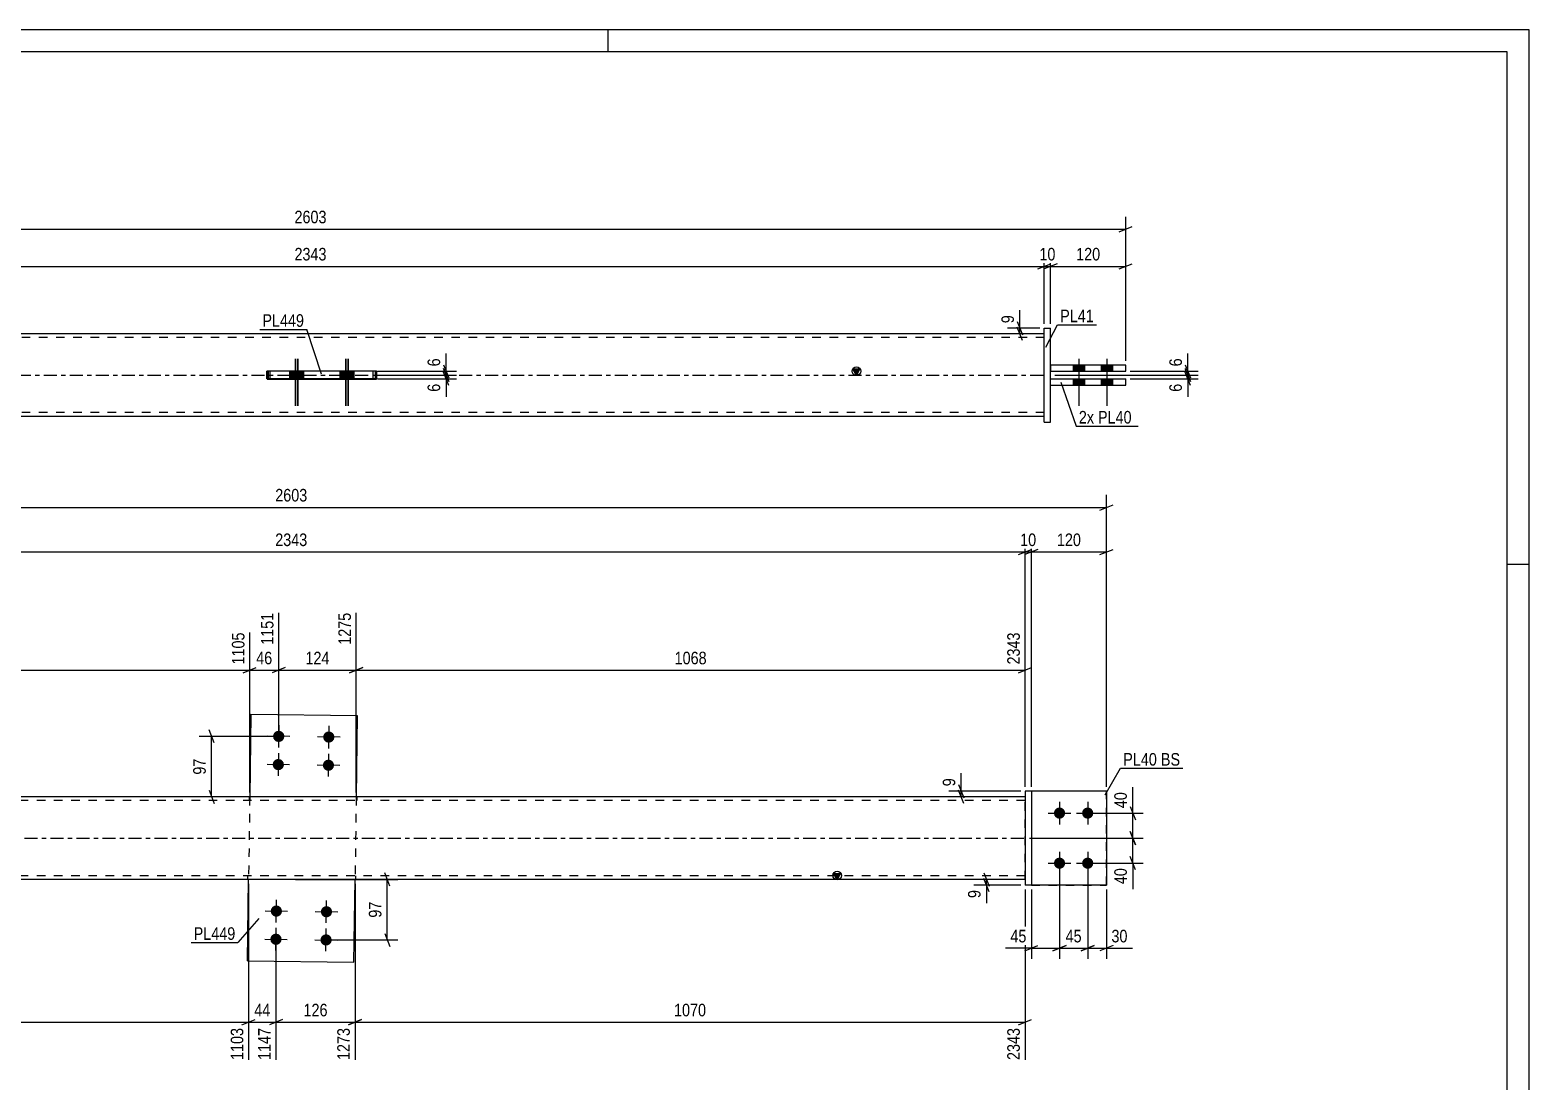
# Model space of a CAD drawing. Header units: millimetres. Extents: x 0 to 594, y 0 to 420.
# Drawn here: x 252.1 to 594, y 180.2 to 420 of the extents above; entities that cross this region are included whole.
import ezdxf

# ---------------------------------------------------------------- set-up
doc = ezdxf.new("R2010")
doc.units = ezdxf.units.MM
doc.linetypes.add('DXK_LINE_DOT2', pattern=[3.9198, 1.9599, -1.9599])
doc.linetypes.add('DXK_LINE_DOT3', pattern=[5.9187, 2.979, -0.9799, 0.9799, -0.9799])
doc.styles.add('Arial Narrow', font='ARIALN.TTF', dxfattribs={"height": 0.2})

# ---------------------------------------------------------------- blocks, each defined once
blk = doc.blocks.new('Unknown-581589785-1129')
at = {"color": 5, "linetype": 'Continuous'}
for p, q in [((594, 420), (0, 420)), ((384, 415), (384, 420)), ((594, 0), (594, 420)), ((589, 415), (5, 415)), ((589, 5), (589, 415)), ((594, 298), (589, 298))]:
    blk.add_line(p, q, dxfattribs=at)
blk = doc.blocks.new('Bolt-581589785-1689 - 1671')
at = {"linetype": 'Continuous'}
for points in [[(307.03, 218.97, -1), (309.6, 218.93, -1)], [(318.46, 218.81, -1), (321.03, 218.78, -1)], [(306.94, 212.54, -1), (309.52, 212.5, -1)], [(318.37, 212.39, -1), (320.94, 212.35, -1)]]:
    blk.add_hatch(color=1, dxfattribs=at).paths.add_polyline_path(points)
at = {"color": 1, "linetype": 'Continuous'}
for p, q in [((305.75, 218.98), (310.89, 218.91)), ((308.28, 216.38), (308.35, 221.52)), ((317.17, 218.83), (322.32, 218.76)), ((319.71, 216.23), (319.78, 221.37)), ((305.66, 212.56), (310.8, 212.49)), ((308.2, 209.95), (308.26, 215.09)), ((317.09, 212.4), (322.23, 212.33)), ((319.62, 209.8), (319.69, 214.94))]:
    blk.add_line(p, q, dxfattribs=at)
blk = doc.blocks.new('Part-581589785-1677 - 1671')
at = {"linetype": 'Continuous'}
blk.add_hatch(color=2, dxfattribs=at).paths.add_polyline_path([(436.21, 226.16), (435.41, 227.56), (437.01, 227.56)])
at = {"color": 2, "linetype": 'Continuous'}
for p, q in [((479.07, 245.02), (144.36, 245.02)), ((479.07, 226.16), (144.36, 226.16)), ((436.21, 226.16), (435.41, 227.56)), ((435.41, 227.56), (437.01, 227.56)), ((437.01, 227.56), (436.21, 226.16))]:
    blk.add_line(p, q, dxfattribs=at)
at = {"color": 7, "linetype": 'DXK_LINE_DOT2'}
for p, q in [((144.36, 245.02), (144.36, 226.16)), ((479.07, 244.16), (144.36, 244.16)), ((302.08, 245.02), (302.08, 244.16)), ((326.67, 245.02), (326.67, 244.16)), ((479.07, 226.16), (479.07, 245.02)), ((479.07, 227.02), (144.36, 227.02)), ((301.84, 226.16), (301.84, 227.02)), ((326.43, 226.16), (326.43, 227.02))]:
    blk.add_line(p, q, dxfattribs=at)
at = {"color": 7, "linetype": 'DXK_LINE_DOT3'}
blk.add_line((144.36, 235.59), (479.07, 235.59), dxfattribs=at)
at = {"color": 2, "linetype": 'Continuous'}
blk.add_circle((436.21, 227.06), 1, dxfattribs=at)
blk = doc.blocks.new('Bolt-581589785-1690 - 1671')
at = {"linetype": 'Continuous'}
for points in [[(310.14, 258.79, -1), (307.56, 258.82, -1)], [(321.56, 258.64, -1), (318.99, 258.67, -1)], [(310.05, 252.36, -1), (307.48, 252.4, -1)], [(321.48, 252.21, -1), (318.91, 252.24, -1)]]:
    blk.add_hatch(color=1, dxfattribs=at).paths.add_polyline_path(points)
at = {"color": 1, "linetype": 'Continuous'}
for p, q in [((308.89, 261.38), (308.82, 256.24)), ((320.31, 261.22), (320.24, 256.08)), ((311.42, 258.77), (306.28, 258.84)), ((322.85, 258.62), (317.71, 258.69)), ((308.8, 254.95), (308.73, 249.81)), ((320.23, 254.8), (320.16, 249.65)), ((311.34, 252.34), (306.19, 252.41)), ((322.76, 252.19), (317.62, 252.26))]:
    blk.add_line(p, q, dxfattribs=at)
blk = doc.blocks.new('Part-581589785-1682 - 1671')
at = {"color": 2, "linetype": 'Continuous'}
for p, q in [((497.64, 246.3), (480.5, 246.3)), ((497.64, 246.3), (497.64, 224.87)), ((497.64, 224.87), (480.5, 224.87))]:
    blk.add_line(p, q, dxfattribs=at)
at = {"color": 7, "linetype": 'DXK_LINE_DOT2'}
blk.add_line((480.5, 246.3), (480.5, 224.87), dxfattribs=at)
blk = doc.blocks.new('Bolt-581589785-1692 - 1671')
at = {"linetype": 'Continuous'}
for points in [[(486.93, 242.59, -1), (486.93, 240.02, -1)], [(493.35, 242.59, -1), (493.35, 240.02, -1)], [(486.93, 231.16, -1), (486.93, 228.59, -1)], [(493.35, 231.16, -1), (493.35, 228.59, -1)]]:
    blk.add_hatch(color=1, dxfattribs=at).paths.add_polyline_path(points)
at = {"color": 1, "linetype": 'Continuous'}
for p, q in [((486.93, 243.87), (486.93, 238.73)), ((493.35, 243.87), (493.35, 238.73)), ((484.35, 241.3), (489.5, 241.3)), ((490.78, 241.3), (495.93, 241.3)), ((484.35, 229.87), (489.5, 229.87)), ((486.93, 232.44), (486.93, 227.3)), ((490.78, 229.87), (495.93, 229.87)), ((493.35, 232.44), (493.35, 227.3))]:
    blk.add_line(p, q, dxfattribs=at)
blk = doc.blocks.new('Part-581589785-1697 - 1671')
at = {"color": 2, "linetype": 'Continuous'}
for p, q in [((302.49, 263.89), (302.24, 245.02)), ((302.49, 263.89), (326.77, 263.57)), ((326.77, 263.57), (326.52, 245.02)), ((301.74, 207.61), (301.98, 226.16)), ((326.02, 207.28), (326.27, 226.16)), ((301.74, 207.61), (326.02, 207.28))]:
    blk.add_line(p, q, dxfattribs=at)
at = {"color": 7, "linetype": 'DXK_LINE_DOT2'}
for p, q in [((302.24, 245.02), (301.98, 226.16)), ((326.52, 245.02), (326.27, 226.16))]:
    blk.add_line(p, q, dxfattribs=at)
blk = doc.blocks.new('Part-581589785-1713 - 1671')
at = {"color": 2, "linetype": 'Continuous'}
for p, q in [((480.5, 246.3), (479.07, 246.3)), ((479.07, 246.3), (479.07, 224.87)), ((480.5, 246.3), (480.5, 224.87)), ((480.5, 224.87), (479.07, 224.87))]:
    blk.add_line(p, q, dxfattribs=at)
blk = doc.blocks.new('Part-581589785-1718 - 1671')
at = {"color": 7, "linetype": 'DXK_LINE_DOT2'}
for p, q in [((497.64, 246.3), (480.5, 246.3)), ((480.5, 246.3), (480.5, 224.87)), ((497.64, 224.87), (497.64, 246.3)), ((480.5, 224.87), (497.64, 224.87))]:
    blk.add_line(p, q, dxfattribs=at)
blk = doc.blocks.new('Part-581589785-1455 - 1366')
at = {"linetype": 'Continuous'}
blk.add_hatch(color=2, dxfattribs=at).paths.add_polyline_path([(440.6, 341.25), (439.8, 342.65), (441.4, 342.65)])
at = {"color": 2, "linetype": 'Continuous'}
for p, q in [((483.46, 350.68), (148.75, 350.68)), ((306.47, 342.25), (331.06, 342.25)), ((306.47, 342.25), (306.47, 340.25)), ((330.82, 342.11), (330.82, 342.25)), ((331.06, 342.25), (331.06, 342.11)), ((440.6, 341.25), (439.8, 342.65)), ((439.8, 342.65), (441.4, 342.65)), ((441.4, 342.65), (440.6, 341.25)), ((331.06, 340.25), (306.47, 340.25)), ((330.82, 340.4), (330.82, 340.25)), ((331.06, 340.4), (331.06, 340.25)), ((483.46, 331.82), (148.75, 331.82))]:
    blk.add_line(p, q, dxfattribs=at)
at = {"color": 7, "linetype": 'DXK_LINE_DOT2'}
for p, q in [((148.75, 331.82), (148.75, 350.68)), ((483.46, 349.82), (148.75, 349.82)), ((483.46, 331.82), (483.46, 350.68)), ((306.23, 342.25), (306.23, 340.25)), ((306.23, 342.25), (306.47, 342.25)), ((330.82, 342.25), (330.82, 340.4)), ((331.06, 342.25), (331.06, 340.4)), ((306.47, 340.25), (306.23, 340.25)), ((483.46, 332.68), (148.75, 332.68))]:
    blk.add_line(p, q, dxfattribs=at)
at = {"color": 7, "linetype": 'DXK_LINE_DOT3'}
blk.add_line((148.75, 341.25), (483.46, 341.25), dxfattribs=at)
at = {"color": 2, "linetype": 'Continuous'}
blk.add_circle((440.6, 342.15), 1, dxfattribs=at)
blk = doc.blocks.new('Bolt-581589785-1369 - 1366')
at = {"linetype": 'Continuous'}
for points in [[(492.6, 343.54), (490.03, 343.54), (490.03, 342.11), (492.6, 342.11)], [(492.6, 343.54), (490.03, 343.54), (490.03, 342.11), (492.6, 342.11)], [(499.03, 343.54), (496.46, 343.54), (496.46, 342.11), (499.03, 342.11)], [(499.03, 343.54), (496.46, 343.54), (496.46, 342.11), (499.03, 342.11)], [(492.6, 340.4), (490.03, 340.4), (490.03, 338.97), (492.6, 338.97)], [(492.6, 340.4), (490.03, 340.4), (490.03, 338.97), (492.6, 338.97)], [(499.03, 340.4), (496.46, 340.4), (496.46, 338.97), (499.03, 338.97)], [(499.03, 340.4), (496.46, 340.4), (496.46, 338.97), (499.03, 338.97)]]:
    blk.add_hatch(color=1, dxfattribs=at).paths.add_polyline_path(points)
at = {"color": 1, "linetype": 'Continuous'}
for p, q in [((490.03, 343.54), (490.03, 342.11)), ((490.03, 343.54), (490.03, 342.11)), ((491.31, 344.97), (491.31, 334.25)), ((491.31, 344.97), (491.31, 334.25)), ((492.6, 343.54), (492.6, 342.11)), ((492.6, 343.54), (492.6, 342.11)), ((496.46, 343.54), (496.46, 342.11)), ((496.46, 343.54), (496.46, 342.11)), ((497.74, 344.97), (497.74, 334.25)), ((497.74, 344.97), (497.74, 334.25)), ((499.03, 343.54), (499.03, 342.11)), ((499.03, 343.54), (499.03, 342.11)), ((490.03, 340.4), (490.03, 338.97)), ((490.03, 340.4), (490.03, 338.97)), ((492.6, 340.4), (492.6, 338.97)), ((492.6, 340.4), (492.6, 338.97)), ((496.46, 340.4), (496.46, 338.97)), ((496.46, 340.4), (496.46, 338.97)), ((499.03, 340.4), (499.03, 338.97)), ((499.03, 340.4), (499.03, 338.97))]:
    blk.add_line(p, q, dxfattribs=at)
blk = doc.blocks.new('Bolt-581589785-1434 - 1366')
at = {"linetype": 'Continuous'}
for points in [[(311.33, 340.4), (313.91, 340.4), (313.91, 342.11), (311.33, 342.11)], [(311.42, 340.4), (313.99, 340.4), (313.99, 342.11), (311.42, 342.11)], [(322.76, 340.4), (325.33, 340.4), (325.33, 342.11), (322.76, 342.11)], [(322.85, 340.4), (325.42, 340.4), (325.42, 342.11), (322.85, 342.11)]]:
    blk.add_hatch(color=1, dxfattribs=at).paths.add_polyline_path(points)
at = {"color": 1, "linetype": 'Continuous'}
for p, q in [((311.33, 342.11), (311.33, 340.4)), ((311.42, 342.11), (311.42, 340.4)), ((312.62, 344.97), (312.62, 334.25)), ((312.71, 344.97), (312.71, 334.25)), ((313.91, 342.11), (313.91, 340.4)), ((313.99, 342.11), (313.99, 340.4)), ((322.76, 342.11), (322.76, 340.4)), ((322.85, 342.11), (322.85, 340.4)), ((324.05, 344.97), (324.05, 334.25)), ((324.13, 344.97), (324.13, 334.25)), ((325.33, 342.11), (325.33, 340.4)), ((325.42, 342.11), (325.42, 340.4))]:
    blk.add_line(p, q, dxfattribs=at)
blk = doc.blocks.new('Part-581589785-1460 - 1366')
at = {"color": 2, "linetype": 'Continuous'}
for p, q in [((484.89, 338.97), (484.89, 340.4)), ((484.89, 340.4), (502.03, 340.4)), ((484.89, 338.97), (502.03, 338.97)), ((502.03, 338.97), (502.03, 340.4))]:
    blk.add_line(p, q, dxfattribs=at)
blk = doc.blocks.new('Part-581589785-1396 - 1366')
at = {"color": 7, "linetype": 'DXK_LINE_DOT2'}
for p, q in [((306.12, 340.4), (306.12, 342.11)), ((306.47, 342.11), (306.12, 342.11)), ((330.41, 340.4), (330.41, 342.11)), ((306.47, 340.4), (306.12, 340.4))]:
    blk.add_line(p, q, dxfattribs=at)
at = {"color": 2, "linetype": 'Continuous'}
for p, q in [((331.16, 342.11), (306.47, 342.11)), ((306.88, 340.4), (306.88, 342.11)), ((331.16, 342.11), (331.16, 340.4)), ((331.16, 340.4), (306.47, 340.4))]:
    blk.add_line(p, q, dxfattribs=at)
blk = doc.blocks.new('Part-581589785-1432 - 1366')
at = {"color": 2, "linetype": 'Continuous'}
for p, q in [((483.46, 330.54), (483.46, 351.97)), ((483.46, 351.97), (484.89, 351.97)), ((484.89, 330.54), (484.89, 351.97)), ((483.46, 330.54), (484.89, 330.54))]:
    blk.add_line(p, q, dxfattribs=at)
blk = doc.blocks.new('Bolt-581589785-1435 - 1366')
at = {"linetype": 'Continuous'}
for points in [[(314.44, 342.11), (311.87, 342.11), (311.87, 340.4), (314.44, 340.4)], [(314.53, 342.11), (311.95, 342.11), (311.95, 340.4), (314.53, 340.4)], [(325.87, 342.11), (323.3, 342.11), (323.3, 340.4), (325.87, 340.4)], [(325.95, 342.11), (323.38, 342.11), (323.38, 340.4), (325.95, 340.4)]]:
    blk.add_hatch(color=1, dxfattribs=at).paths.add_polyline_path(points)
at = {"color": 1, "linetype": 'Continuous'}
for p, q in [((311.87, 342.11), (311.87, 340.4)), ((311.95, 342.11), (311.95, 340.4)), ((313.15, 344.97), (313.15, 334.25)), ((313.24, 344.97), (313.24, 334.25)), ((314.44, 342.11), (314.44, 340.4)), ((314.53, 342.11), (314.53, 340.4)), ((323.3, 342.11), (323.3, 340.4)), ((323.38, 342.11), (323.38, 340.4)), ((324.58, 344.97), (324.58, 334.25)), ((324.67, 344.97), (324.67, 334.25)), ((325.87, 342.11), (325.87, 340.4)), ((325.95, 342.11), (325.95, 340.4))]:
    blk.add_line(p, q, dxfattribs=at)
blk = doc.blocks.new('Part-581589785-1465 - 1366')
at = {"color": 2, "linetype": 'Continuous'}
for p, q in [((502.03, 343.54), (484.89, 343.54)), ((484.89, 343.54), (484.89, 342.11)), ((484.89, 342.11), (502.03, 342.11)), ((502.03, 342.11), (502.03, 343.54))]:
    blk.add_line(p, q, dxfattribs=at)
blk = doc.blocks.new('StraightDimension-581589785-2009 - 1671')
at = {"color": 7, "linetype": 'Continuous'}
for p, q in [((503.03, 237.09), (504.23, 234.09)), ((480.07, 235.59), (506.03, 235.59)), ((503.63, 229.87), (503.63, 235.59)), ((494.35, 229.87), (506.03, 229.87)), ((504.23, 228.37), (503.03, 231.37))]:
    blk.add_line(p, q, dxfattribs=at)
at = {"color": 0}
blk.add_wipeout([(502.88, 229.35), (498.68, 229.35), (498.68, 224.49), (502.88, 224.49)], dxfattribs=at)
at = {"color": 7, "linetype": 'Continuous'}
blk.add_line((503.63, 229.87), (503.63, 223.97), dxfattribs=at)
blk.add_line((503.63, 229.87), (503.63, 223.97), dxfattribs=at)
at = {"color": 3, "style": 'Arial Narrow'}
blk.add_text('40', height=2.863, rotation=90.0002, dxfattribs=at).set_placement((502.28, 225.09))
blk = doc.blocks.new('StraightDimension-581589785-1928 - 1671')
at = {"color": 7, "linetype": 'Continuous'}
for p, q in [((478.07, 226.16), (467.42, 226.16)), ((469.67, 227.66), (470.87, 224.66)), ((470.87, 223.37), (469.67, 226.37)), ((470.27, 224.87), (470.27, 226.16)), ((478.07, 224.87), (467.42, 224.87))]:
    blk.add_line(p, q, dxfattribs=at)
at = {"color": 0}
blk.add_wipeout([(469.52, 224.35), (465.32, 224.35), (465.32, 221.32), (469.52, 221.32)], dxfattribs=at)
at = {"color": 7, "linetype": 'Continuous'}
blk.add_line((470.27, 224.87), (470.27, 220.79), dxfattribs=at)
blk.add_line((470.27, 224.87), (470.27, 220.79), dxfattribs=at)
at = {"color": 3, "style": 'Arial Narrow'}
blk.add_text('9', height=2.86, rotation=90.0002, dxfattribs=at).set_placement((468.92, 221.92))
blk = doc.blocks.new('StraightDimension-581589785-2023 - 1671')
at = {"color": 7, "linetype": 'Continuous'}
for p, q in [((294.16, 257.31), (292.96, 260.31)), ((307.85, 258.81), (290.71, 258.81)), ((293.56, 245.02), (293.56, 258.81)), ((292.96, 246.52), (294.16, 243.52)), ((301.24, 245.02), (290.71, 245.02))]:
    blk.add_line(p, q, dxfattribs=at)
at = {"color": 0}
blk.add_wipeout([(292.81, 254.34), (288.61, 254.34), (288.61, 249.48), (292.81, 249.48)], dxfattribs=at)
at = {"color": 3, "style": 'Arial Narrow'}
blk.add_text('97', height=2.863, rotation=90.0002, dxfattribs=at).set_placement((292.21, 250.08))
blk = doc.blocks.new('StraightDimension-581589785-1947 - 1671')
at = {"color": 7, "linetype": 'Continuous'}
for p, q in [((486.93, 228.87), (486.93, 208.06)), ((493.35, 228.87), (493.35, 208.06)), ((485.43, 209.86), (488.43, 211.06)), ((486.93, 210.46), (493.35, 210.46)), ((494.85, 211.06), (491.85, 209.86))]:
    blk.add_line(p, q, dxfattribs=at)
at = {"color": 0}
blk.add_wipeout([(492.57, 211.21), (492.57, 215.41), (487.71, 215.41), (487.71, 211.21)], dxfattribs=at)
at = {"color": 3, "style": 'Arial Narrow'}
blk.add_text('45', height=2.863, dxfattribs=at).set_placement((488.31, 211.81))
blk = doc.blocks.new('StraightDimension-581589785-2028 - 1671')
at = {"color": 7, "linetype": 'Continuous'}
for p, q in [((478.07, 246.3), (461.65, 246.3)), ((463.9, 247.8), (465.1, 244.8)), ((465.1, 243.52), (463.9, 246.52)), ((464.5, 245.02), (464.5, 246.3)), ((478.07, 245.02), (461.65, 245.02))]:
    blk.add_line(p, q, dxfattribs=at)
at = {"color": 0}
blk.add_wipeout([(463.75, 249.85), (459.55, 249.85), (459.55, 246.83), (463.75, 246.83)], dxfattribs=at)
at = {"color": 7, "linetype": 'Continuous'}
blk.add_line((464.5, 246.3), (464.5, 250.38), dxfattribs=at)
blk.add_line((464.5, 246.3), (464.5, 250.38), dxfattribs=at)
at = {"color": 3, "style": 'Arial Narrow'}
blk.add_text('9', height=2.86, rotation=90.0002, dxfattribs=at).set_placement((463.15, 247.43))
blk = doc.blocks.new('StraightDimension-581589785-2825 - 1671')
at = {"color": 7, "linetype": 'Continuous'}
for p, q in [((308.85, 259.81), (308.85, 287.02)), ((302.24, 246.02), (302.24, 282.52)), ((300.74, 273.31), (303.74, 274.51)), ((302.24, 273.91), (308.85, 273.91)), ((310.35, 274.51), (307.35, 273.31))]:
    blk.add_line(p, q, dxfattribs=at)
at = {"color": 0}
blk.add_wipeout([(307.97, 274.66), (307.97, 278.86), (303.12, 278.86), (303.12, 274.66)], dxfattribs=at)
at = {"color": 0, "linetype": 'Continuous'}
blk.add_wipeout([(308.25, 287.62), (304.05, 287.62), (304.05, 279.11), (308.25, 279.11)], dxfattribs=at)
at = {"color": 3, "linetype": 'Continuous', "style": 'Arial Narrow'}
blk.add_text('1151', height=2.863, rotation=90.0002, dxfattribs=at).set_placement((307.65, 279.71))
at = {"color": 3, "style": 'Arial Narrow'}
blk.add_text('46', height=2.863, dxfattribs=at).set_placement((303.72, 275.26))
blk = doc.blocks.new('StraightDimension-581589785-3918 - 1671')
at = {"color": 7, "linetype": 'Continuous'}
for p, q in [((145.86, 301.49), (142.86, 300.29)), ((144.36, 247.3), (144.36, 303.74)), ((144.36, 300.89), (479.07, 300.89)), ((477.57, 300.29), (480.57, 301.49)), ((479.07, 247.3), (479.07, 303.74))]:
    blk.add_line(p, q, dxfattribs=at)
at = {"color": 0}
blk.add_wipeout([(315.97, 301.64), (315.97, 305.84), (307.46, 305.84), (307.46, 301.64)], dxfattribs=at)
at = {"color": 3, "style": 'Arial Narrow'}
blk.add_text('2343', height=2.863, dxfattribs=at).set_placement((308.06, 302.24))
blk = doc.blocks.new('StraightDimension-581589785-1830 - 1671')
at = {"color": 7, "linetype": 'Continuous'}
for p, q in [((326.27, 225.16), (326.27, 184.97)), ((479.07, 223.87), (479.07, 184.97)), ((327.77, 194.18), (324.77, 192.98)), ((326.27, 193.58), (479.07, 193.58)), ((477.57, 192.98), (480.57, 194.18))]:
    blk.add_line(p, q, dxfattribs=at)
at = {"color": 0}
blk.add_wipeout([(406.93, 194.33), (406.93, 198.53), (398.41, 198.53), (398.41, 194.33)], dxfattribs=at)
at = {"color": 0, "linetype": 'Continuous'}
blk.add_wipeout([(478.47, 192.88), (474.27, 192.88), (474.27, 184.37), (478.47, 184.37)], dxfattribs=at)
at = {"color": 3, "style": 'Arial Narrow'}
blk.add_text('1070', height=2.863, dxfattribs=at).set_placement((399.01, 194.93))
at = {"color": 3, "linetype": 'Continuous', "style": 'Arial Narrow'}
blk.add_text('2343', height=2.863, rotation=90.0002, dxfattribs=at).set_placement((477.87, 184.97))
blk = doc.blocks.new('StraightDimension-581589785-1728 - 1671')
at = {"color": 7, "linetype": 'Continuous'}
for p, q in [((496.14, 310.46), (499.14, 311.66)), ((497.64, 247.3), (497.64, 313.91)), ((125.79, 311.06), (497.64, 311.06))]:
    blk.add_line(p, q, dxfattribs=at)
at = {"color": 0}
blk.add_wipeout([(315.97, 311.81), (315.97, 316.01), (307.46, 316.01), (307.46, 311.81)], dxfattribs=at)
at = {"color": 3, "style": 'Arial Narrow'}
blk.add_text('2603', height=2.863, dxfattribs=at).set_placement((308.06, 312.41))
blk = doc.blocks.new('StraightDimension-581589785-1842 - 1671')
at = {"color": 7, "linetype": 'Continuous'}
for p, q in [((326.27, 225.16), (326.27, 184.97)), ((308.23, 211.52), (308.23, 184.97)), ((309.73, 194.18), (306.73, 192.98)), ((308.23, 193.58), (326.27, 193.58)), ((324.77, 192.98), (327.77, 194.18))]:
    blk.add_line(p, q, dxfattribs=at)
at = {"color": 0}
blk.add_wipeout([(320.59, 194.33), (320.59, 198.53), (313.91, 198.53), (313.91, 194.33)], dxfattribs=at)
at = {"color": 3, "style": 'Arial Narrow'}
blk.add_text('126', height=2.863, dxfattribs=at).set_placement((314.51, 194.93))
at = {"color": 0, "linetype": 'Continuous'}
blk.add_wipeout([(325.67, 192.88), (321.47, 192.88), (321.47, 184.37), (325.67, 184.37)], dxfattribs=at)
at = {"color": 3, "linetype": 'Continuous', "style": 'Arial Narrow'}
blk.add_text('1273', height=2.863, rotation=90.0002, dxfattribs=at).set_placement((325.07, 184.97))
blk = doc.blocks.new('StraightDimension-581589785-1856 - 1671')
at = {"color": 7, "linetype": 'Continuous'}
for p, q in [((301.98, 225.16), (301.98, 184.97)), ((308.23, 211.52), (308.23, 184.97)), ((300.48, 192.98), (303.48, 194.18)), ((301.98, 193.58), (308.23, 193.58)), ((309.73, 194.18), (306.73, 192.98))]:
    blk.add_line(p, q, dxfattribs=at)
at = {"color": 0}
blk.add_wipeout([(307.54, 194.33), (307.54, 198.53), (302.68, 198.53), (302.68, 194.33)], dxfattribs=at)
at = {"color": 3, "style": 'Arial Narrow'}
blk.add_text('44', height=2.863, dxfattribs=at).set_placement((303.28, 194.93))
at = {"color": 0, "linetype": 'Continuous'}
blk.add_wipeout([(307.63, 192.88), (303.43, 192.88), (303.43, 184.37), (307.63, 184.37)], dxfattribs=at)
at = {"color": 3, "linetype": 'Continuous', "style": 'Arial Narrow'}
blk.add_text('1147', height=2.863, rotation=90.0002, dxfattribs=at).set_placement((307.03, 184.97))
blk = doc.blocks.new('StraightDimension-581589785-2826 - 1671')
at = {"color": 7, "linetype": 'Continuous'}
for p, q in [((302.24, 246.02), (302.24, 282.52)), ((144.36, 246.02), (144.36, 277.04)), ((145.86, 274.51), (142.86, 273.31)), ((144.36, 273.91), (302.24, 273.91)), ((300.74, 273.31), (303.74, 274.51))]:
    blk.add_line(p, q, dxfattribs=at)
at = {"color": 0, "linetype": 'Continuous'}
for points in [[(301.64, 283.12), (297.44, 283.12), (297.44, 274.61), (301.64, 274.61)], [(143.76, 277.64), (139.56, 277.64), (139.56, 274.61), (143.76, 274.61)]]:
    blk.add_wipeout(points, dxfattribs=at)
at = {"color": 0}
blk.add_wipeout([(227.55, 274.66), (227.55, 278.86), (219.04, 278.86), (219.04, 274.66)], dxfattribs=at)
at = {"color": 3, "linetype": 'Continuous', "style": 'Arial Narrow'}
for s, height, p in [('1105', 2.863, (301.04, 275.21)), ('0', 2.86, (143.16, 275.21))]:
    blk.add_text(s, height=height, rotation=90.0002, dxfattribs=at).set_placement(p)
at = {"color": 3, "style": 'Arial Narrow'}
blk.add_text('1105', height=2.863, dxfattribs=at).set_placement((219.64, 275.26))
blk = doc.blocks.new('StraightDimension-581589785-1870 - 1671')
at = {"color": 7, "linetype": 'Continuous'}
for p, q in [((144.36, 223.87), (144.36, 190.45)), ((301.98, 225.16), (301.98, 184.97)), ((145.86, 194.18), (142.86, 192.98)), ((144.36, 193.58), (301.98, 193.58)), ((300.48, 192.98), (303.48, 194.18))]:
    blk.add_line(p, q, dxfattribs=at)
at = {"color": 0}
blk.add_wipeout([(227.43, 194.33), (227.43, 198.53), (218.92, 198.53), (218.92, 194.33)], dxfattribs=at)
at = {"color": 0, "linetype": 'Continuous'}
for points in [[(143.76, 192.88), (139.56, 192.88), (139.56, 189.85), (143.76, 189.85)], [(301.38, 192.88), (297.18, 192.88), (297.18, 184.37), (301.38, 184.37)]]:
    blk.add_wipeout(points, dxfattribs=at)
at = {"color": 3, "style": 'Arial Narrow'}
blk.add_text('1103', height=2.863, dxfattribs=at).set_placement((219.52, 194.93))
at = {"color": 3, "linetype": 'Continuous', "style": 'Arial Narrow'}
for s, height, p in [('0', 2.86, (143.16, 190.45)), ('1103', 2.863, (300.78, 184.97))]:
    blk.add_text(s, height=height, rotation=90.0002, dxfattribs=at).set_placement(p)
blk = doc.blocks.new('StraightDimension-581589785-1937 - 1671')
at = {"color": 7, "linetype": 'Continuous'}
for p, q in [((486.93, 228.87), (486.93, 208.06)), ((480.5, 223.87), (480.5, 208.06)), ((479, 209.86), (482, 211.06)), ((480.5, 210.46), (486.93, 210.46)), ((488.43, 211.06), (485.43, 209.86))]:
    blk.add_line(p, q, dxfattribs=at)
at = {"color": 0}
blk.add_wipeout([(479.97, 211.21), (479.97, 215.41), (475.12, 215.41), (475.12, 211.21)], dxfattribs=at)
at = {"color": 7, "linetype": 'Continuous'}
blk.add_line((480.5, 210.46), (474.59, 210.46), dxfattribs=at)
blk.add_line((480.5, 210.46), (474.59, 210.46), dxfattribs=at)
at = {"color": 3, "style": 'Arial Narrow'}
blk.add_text('45', height=2.863, dxfattribs=at).set_placement((475.72, 211.81))
blk = doc.blocks.new('StraightDimension-581589785-1957 - 1671')
at = {"color": 7, "linetype": 'Continuous'}
for p, q in [((493.35, 228.87), (493.35, 208.06)), ((497.64, 223.87), (497.64, 208.06)), ((491.85, 209.86), (494.85, 211.06)), ((493.35, 210.46), (497.64, 210.46)), ((499.14, 211.06), (496.14, 209.86))]:
    blk.add_line(p, q, dxfattribs=at)
at = {"color": 0}
blk.add_wipeout([(503.02, 211.21), (503.02, 215.41), (498.17, 215.41), (498.17, 211.21)], dxfattribs=at)
at = {"color": 7, "linetype": 'Continuous'}
blk.add_line((497.64, 210.46), (503.55, 210.46), dxfattribs=at)
blk.add_line((497.64, 210.46), (503.55, 210.46), dxfattribs=at)
at = {"color": 3, "style": 'Arial Narrow'}
blk.add_text('30', height=2.863, dxfattribs=at).set_placement((498.77, 211.81))
blk = doc.blocks.new('StraightDimension-581589785-1985 - 1671')
at = {"color": 7, "linetype": 'Continuous'}
for p, q in [((312.71, 226.16), (336.02, 226.16)), ((334.22, 224.66), (333.02, 227.66)), ((333.62, 212.37), (333.62, 226.16)), ((320.66, 212.37), (336.02, 212.37)), ((333.02, 213.87), (334.22, 210.87))]:
    blk.add_line(p, q, dxfattribs=at)
at = {"color": 0}
blk.add_wipeout([(332.87, 221.69), (328.67, 221.69), (328.67, 216.84), (332.87, 216.84)], dxfattribs=at)
at = {"color": 3, "style": 'Arial Narrow'}
blk.add_text('97', height=2.863, rotation=90.0002, dxfattribs=at).set_placement((332.27, 217.44))
blk = doc.blocks.new('StraightDimension-581589785-1996 - 1671')
at = {"color": 7, "linetype": 'Continuous'}
for p, q in [((503.03, 242.8), (504.23, 239.8)), ((494.35, 241.3), (506.03, 241.3)), ((503.63, 235.59), (503.63, 241.3)), ((504.23, 234.09), (503.03, 237.09)), ((480.07, 235.59), (506.03, 235.59))]:
    blk.add_line(p, q, dxfattribs=at)
at = {"color": 0}
blk.add_wipeout([(502.88, 246.68), (498.68, 246.68), (498.68, 241.83), (502.88, 241.83)], dxfattribs=at)
at = {"color": 7, "linetype": 'Continuous'}
blk.add_line((503.63, 241.3), (503.63, 247.21), dxfattribs=at)
blk.add_line((503.63, 241.3), (503.63, 247.21), dxfattribs=at)
at = {"color": 3, "style": 'Arial Narrow'}
blk.add_text('40', height=2.863, rotation=90.0002, dxfattribs=at).set_placement((502.28, 242.43))
blk = doc.blocks.new('StraightDimension-581589785-2823 - 1671')
at = {"color": 7, "linetype": 'Continuous'}
for p, q in [((326.52, 246.02), (326.52, 287.02)), ((479.07, 247.3), (479.07, 282.52)), ((328.02, 274.51), (325.02, 273.31)), ((326.52, 273.91), (479.07, 273.91)), ((477.57, 273.31), (480.57, 274.51))]:
    blk.add_line(p, q, dxfattribs=at)
at = {"color": 0, "linetype": 'Continuous'}
blk.add_wipeout([(478.47, 283.12), (474.27, 283.12), (474.27, 274.61), (478.47, 274.61)], dxfattribs=at)
at = {"color": 0}
blk.add_wipeout([(407.05, 274.66), (407.05, 278.86), (398.54, 278.86), (398.54, 274.66)], dxfattribs=at)
at = {"color": 3, "linetype": 'Continuous', "style": 'Arial Narrow'}
blk.add_text('2343', height=2.863, rotation=90.0002, dxfattribs=at).set_placement((477.87, 275.21))
at = {"color": 3, "style": 'Arial Narrow'}
blk.add_text('1068', height=2.863, dxfattribs=at).set_placement((399.14, 275.26))
blk = doc.blocks.new('StraightDimension-581589785-2824 - 1671')
at = {"color": 7, "linetype": 'Continuous'}
for p, q in [((308.85, 259.81), (308.85, 287.02)), ((326.52, 246.02), (326.52, 287.02)), ((310.35, 274.51), (307.35, 273.31)), ((308.85, 273.91), (326.52, 273.91)), ((325.02, 273.31), (328.02, 274.51))]:
    blk.add_line(p, q, dxfattribs=at)
at = {"color": 0}
blk.add_wipeout([(321.03, 274.66), (321.03, 278.86), (314.35, 278.86), (314.35, 274.66)], dxfattribs=at)
at = {"color": 0, "linetype": 'Continuous'}
blk.add_wipeout([(325.92, 287.62), (321.72, 287.62), (321.72, 279.11), (325.92, 279.11)], dxfattribs=at)
at = {"color": 3, "linetype": 'Continuous', "style": 'Arial Narrow'}
blk.add_text('1275', height=2.863, rotation=90.0002, dxfattribs=at).set_placement((325.32, 279.71))
at = {"color": 3, "style": 'Arial Narrow'}
blk.add_text('124', height=2.863, dxfattribs=at).set_placement((314.95, 275.26))
blk = doc.blocks.new('StraightDimension-581589785-3916 - 1671')
at = {"color": 7, "linetype": 'Continuous'}
for p, q in [((482, 301.49), (479, 300.29)), ((480.5, 247.3), (480.5, 303.74)), ((480.5, 300.89), (497.64, 300.89)), ((496.14, 300.29), (499.14, 301.49)), ((497.64, 247.3), (497.64, 303.74))]:
    blk.add_line(p, q, dxfattribs=at)
at = {"color": 0}
blk.add_wipeout([(492.41, 301.64), (492.41, 305.84), (485.73, 305.84), (485.73, 301.64)], dxfattribs=at)
at = {"color": 3, "style": 'Arial Narrow'}
blk.add_text('120', height=2.863, dxfattribs=at).set_placement((486.33, 302.24))
blk = doc.blocks.new('StraightDimension-581589785-3917 - 1671')
at = {"color": 7, "linetype": 'Continuous'}
for p, q in [((477.57, 300.29), (480.57, 301.49)), ((482, 301.49), (479, 300.29)), ((479.07, 247.3), (479.07, 303.74)), ((479.07, 300.89), (480.5, 300.89)), ((480.5, 247.3), (480.5, 303.74))]:
    blk.add_line(p, q, dxfattribs=at)
at = {"color": 0}
blk.add_wipeout([(482.21, 301.64), (482.21, 305.84), (477.35, 305.84), (477.35, 301.64)], dxfattribs=at)
at = {"color": 3, "style": 'Arial Narrow'}
blk.add_text('10', height=2.863, dxfattribs=at).set_placement((477.95, 302.24))
blk = doc.blocks.new('StraightDimension-581589785-1594 - 1366')
at = {"color": 7, "linetype": 'Continuous'}
for p, q in [((486.39, 366.66), (483.39, 365.46)), ((484.89, 352.97), (484.89, 368.91)), ((484.89, 366.06), (502.03, 366.06)), ((500.53, 365.46), (503.53, 366.66)), ((502.03, 344.54), (502.03, 368.91))]:
    blk.add_line(p, q, dxfattribs=at)
at = {"color": 0}
blk.add_wipeout([(496.8, 366.81), (496.8, 371.01), (490.12, 371.01), (490.12, 366.81)], dxfattribs=at)
at = {"color": 3, "style": 'Arial Narrow'}
blk.add_text('120', height=2.863, dxfattribs=at).set_placement((490.72, 367.41))
blk = doc.blocks.new('StraightDimension-581589785-1605 - 1366')
at = {"color": 7, "linetype": 'Continuous'}
for p, q in [((477.28, 353.47), (478.48, 350.47)), ((478.48, 349.18), (477.28, 352.18)), ((482.46, 351.97), (475.03, 351.97)), ((482.46, 350.68), (475.03, 350.68)), ((477.88, 350.68), (477.88, 351.97))]:
    blk.add_line(p, q, dxfattribs=at)
at = {"color": 0}
blk.add_wipeout([(477.13, 355.52), (472.93, 355.52), (472.93, 352.49), (477.13, 352.49)], dxfattribs=at)
at = {"color": 7, "linetype": 'Continuous'}
blk.add_line((477.88, 351.97), (477.88, 356.05), dxfattribs=at)
blk.add_line((477.88, 351.97), (477.88, 356.05), dxfattribs=at)
at = {"color": 3, "style": 'Arial Narrow'}
blk.add_text('9', height=2.86, rotation=90.0002, dxfattribs=at).set_placement((476.53, 353.09))
blk = doc.blocks.new('StraightDimension-581589785-1574 - 1366')
at = {"color": 7, "linetype": 'Continuous'}
for p, q in [((150.25, 366.66), (147.25, 365.46)), ((148.75, 352.97), (148.75, 368.91)), ((148.75, 366.06), (483.46, 366.06)), ((481.96, 365.46), (484.96, 366.66)), ((483.46, 352.97), (483.46, 368.91))]:
    blk.add_line(p, q, dxfattribs=at)
at = {"color": 0}
blk.add_wipeout([(320.36, 366.81), (320.36, 371.01), (311.85, 371.01), (311.85, 366.81)], dxfattribs=at)
at = {"color": 3, "style": 'Arial Narrow'}
blk.add_text('2343', height=2.863, dxfattribs=at).set_placement((312.45, 367.41))
blk = doc.blocks.new('StraightDimension-581589785-1534 - 1366')
at = {"color": 7, "linetype": 'Continuous'}
for p, q in [((346.42, 342.75), (347.62, 339.75)), ((347.62, 338.9), (346.42, 341.9)), ((331.41, 341.25), (349.42, 341.25)), ((331.41, 340.4), (349.42, 340.4)), ((347.02, 340.4), (347.02, 341.25))]:
    blk.add_line(p, q, dxfattribs=at)
at = {"color": 0}
blk.add_wipeout([(346.27, 339.87), (342.07, 339.87), (342.07, 336.84), (346.27, 336.84)], dxfattribs=at)
at = {"color": 7, "linetype": 'Continuous'}
blk.add_line((347.02, 340.4), (347.02, 336.32), dxfattribs=at)
blk.add_line((347.02, 340.4), (347.02, 336.32), dxfattribs=at)
at = {"color": 3, "style": 'Arial Narrow'}
blk.add_text('6', height=2.86, rotation=90.0002, dxfattribs=at).set_placement((345.67, 337.44))
blk = doc.blocks.new('StraightDimension-581589785-1538 - 1366')
at = {"color": 7, "linetype": 'Continuous'}
for p, q in [((331.41, 342.11), (349.42, 342.11)), ((346.42, 343.61), (347.62, 340.61)), ((347.62, 339.75), (346.42, 342.75)), ((347.02, 341.25), (347.02, 342.11)), ((331.41, 341.25), (349.42, 341.25))]:
    blk.add_line(p, q, dxfattribs=at)
at = {"color": 0}
blk.add_wipeout([(346.27, 345.66), (342.07, 345.66), (342.07, 342.64), (346.27, 342.64)], dxfattribs=at)
at = {"color": 7, "linetype": 'Continuous'}
blk.add_line((347.02, 342.11), (347.02, 346.19), dxfattribs=at)
blk.add_line((347.02, 342.11), (347.02, 346.19), dxfattribs=at)
at = {"color": 3, "style": 'Arial Narrow'}
blk.add_text('6', height=2.86, rotation=90.0002, dxfattribs=at).set_placement((345.67, 343.24))
blk = doc.blocks.new('StraightDimension-581589785-1543 - 1366')
at = {"color": 7, "linetype": 'Continuous'}
for p, q in [((502.03, 344.54), (502.03, 377.39)), ((130.18, 374.54), (502.03, 374.54)), ((500.53, 373.94), (503.53, 375.14))]:
    blk.add_line(p, q, dxfattribs=at)
at = {"color": 0}
blk.add_wipeout([(320.36, 375.29), (320.36, 379.49), (311.85, 379.49), (311.85, 375.29)], dxfattribs=at)
at = {"color": 3, "style": 'Arial Narrow'}
blk.add_text('2603', height=2.863, dxfattribs=at).set_placement((312.45, 375.89))
blk = doc.blocks.new('StraightDimension-581589785-1584 - 1366')
at = {"color": 7, "linetype": 'Continuous'}
for p, q in [((481.96, 365.46), (484.96, 366.66)), ((486.39, 366.66), (483.39, 365.46)), ((483.46, 352.97), (483.46, 368.91)), ((483.46, 366.06), (484.89, 366.06)), ((484.89, 352.97), (484.89, 368.91))]:
    blk.add_line(p, q, dxfattribs=at)
at = {"color": 0}
blk.add_wipeout([(486.6, 366.81), (486.6, 371.01), (481.74, 371.01), (481.74, 366.81)], dxfattribs=at)
at = {"color": 3, "style": 'Arial Narrow'}
blk.add_text('10', height=2.863, dxfattribs=at).set_placement((482.34, 367.41))
blk = doc.blocks.new('StraightDimension-581589785-1616 - 1366')
at = {"color": 7, "linetype": 'Continuous'}
for p, q in [((503.03, 342.11), (518.58, 342.11)), ((515.58, 343.61), (516.78, 340.61)), ((516.78, 339.75), (515.58, 342.75)), ((516.18, 341.25), (516.18, 342.11)), ((485.89, 341.25), (518.58, 341.25))]:
    blk.add_line(p, q, dxfattribs=at)
at = {"color": 0}
blk.add_wipeout([(515.43, 345.66), (511.23, 345.66), (511.23, 342.64), (515.43, 342.64)], dxfattribs=at)
at = {"color": 7, "linetype": 'Continuous'}
blk.add_line((516.18, 342.11), (516.18, 346.19), dxfattribs=at)
blk.add_line((516.18, 342.11), (516.18, 346.19), dxfattribs=at)
at = {"color": 3, "style": 'Arial Narrow'}
blk.add_text('6', height=2.86, rotation=90.0002, dxfattribs=at).set_placement((514.83, 343.24))
blk = doc.blocks.new('StraightDimension-581589785-1625 - 1366')
at = {"color": 7, "linetype": 'Continuous'}
for p, q in [((515.58, 342.75), (516.78, 339.75)), ((516.78, 338.9), (515.58, 341.9)), ((485.89, 341.25), (518.58, 341.25)), ((503.03, 340.4), (518.58, 340.4)), ((516.18, 340.4), (516.18, 341.25))]:
    blk.add_line(p, q, dxfattribs=at)
at = {"color": 0}
blk.add_wipeout([(515.43, 339.87), (511.23, 339.87), (511.23, 336.84), (515.43, 336.84)], dxfattribs=at)
at = {"color": 7, "linetype": 'Continuous'}
blk.add_line((516.18, 340.4), (516.18, 336.32), dxfattribs=at)
blk.add_line((516.18, 340.4), (516.18, 336.32), dxfattribs=at)
at = {"color": 3, "style": 'Arial Narrow'}
blk.add_text('6', height=2.86, rotation=90.0002, dxfattribs=at).set_placement((514.83, 337.44))
blk = doc.blocks.new('MarkSet-581589785-2087 - 1671')
at = {"color": 0}
blk.add_wipeout([(509.14, 252.14), (509.14, 255.14), (501.46, 255.14), (501.46, 252.14)], dxfattribs=at)
blk.add_wipeout([(509.14, 252.14), (509.14, 255.14), (501.46, 255.14), (501.46, 252.14)], dxfattribs=at)
at = {"color": 30, "linetype": 'Continuous'}
blk.add_line((497.36, 245.48), (500.86, 251.54), dxfattribs=at)
at = {"color": 0}
blk.add_wipeout([(514.42, 252.14), (514.42, 255.14), (510.04, 255.14), (510.04, 252.14)], dxfattribs=at)
blk.add_wipeout([(514.42, 252.14), (514.42, 255.14), (510.04, 255.14), (510.04, 252.14)], dxfattribs=at)
at = {"color": 30, "linetype": 'Continuous'}
blk.add_line((500.86, 251.54), (515.02, 251.54), dxfattribs=at)
at = {"color": 3, "style": 'Arial Narrow'}
for s, p in [('PL40', (501.46, 252.14)), ('BS', (510.04, 252.14))]:
    blk.add_text(s, height=2.863, dxfattribs=at).set_placement(p)
blk = doc.blocks.new('Mark-581589785-1693 - 1671')
at = {"color": 0}
blk.add_wipeout([(298.96, 212.38), (298.96, 215.38), (289.46, 215.38), (289.46, 212.38)], dxfattribs=at)
blk.add_wipeout([(298.96, 212.38), (298.96, 215.38), (289.46, 215.38), (289.46, 212.38)], dxfattribs=at)
at = {"color": 30, "linetype": 'Continuous'}
for p in [(304.32, 217.27), (288.86, 211.78)]:
    blk.add_line(p, (299.56, 211.78), dxfattribs=at)
at = {"color": 3, "style": 'Arial Narrow'}
blk.add_text('PL449', height=2.863, dxfattribs=at).set_placement((289.46, 212.38))
blk = doc.blocks.new('Mark-581589785-1391 - 1366')
at = {"color": 0}
blk.add_wipeout([(314.63, 352.27), (314.63, 355.27), (305.13, 355.27), (305.13, 352.27)], dxfattribs=at)
blk.add_wipeout([(314.63, 352.27), (314.63, 355.27), (305.13, 355.27), (305.13, 352.27)], dxfattribs=at)
at = {"color": 30, "linetype": 'Continuous'}
for p in [(304.53, 351.67), (318.62, 341.49)]:
    blk.add_line(p, (315.23, 351.67), dxfattribs=at)
at = {"color": 3, "style": 'Arial Narrow'}
blk.add_text('PL449', height=2.863, dxfattribs=at).set_placement((305.13, 352.27))
blk = doc.blocks.new('Mark-581589785-1428 - 1366')
at = {"color": 0}
blk.add_wipeout([(494.75, 353.32), (494.75, 356.32), (487.07, 356.32), (487.07, 353.32)], dxfattribs=at)
blk.add_wipeout([(494.75, 353.32), (494.75, 356.32), (487.07, 356.32), (487.07, 353.32)], dxfattribs=at)
at = {"color": 30, "linetype": 'Continuous'}
for p, q in [((483.79, 347.64), (486.47, 352.72)), ((486.47, 352.72), (495.35, 352.72))]:
    blk.add_line(p, q, dxfattribs=at)
at = {"color": 3, "style": 'Arial Narrow'}
blk.add_text('PL41', height=2.863, dxfattribs=at).set_placement((487.07, 353.32))
blk = doc.blocks.new('MarkSet-581589785-1662 - 1366')
at = {"color": 0}
blk.add_wipeout([(494.8, 330.2), (494.8, 333.2), (491.33, 333.2), (491.33, 330.2)], dxfattribs=at)
blk.add_wipeout([(494.8, 330.2), (494.8, 333.2), (491.33, 333.2), (491.33, 330.2)], dxfattribs=at)
at = {"color": 30, "linetype": 'Continuous'}
blk.add_line((487.2, 339.62), (490.73, 329.6), dxfattribs=at)
at = {"color": 0}
blk.add_wipeout([(503.38, 330.2), (503.38, 333.2), (495.7, 333.2), (495.7, 330.2)], dxfattribs=at)
blk.add_wipeout([(503.38, 330.2), (503.38, 333.2), (495.7, 333.2), (495.7, 330.2)], dxfattribs=at)
at = {"color": 30, "linetype": 'Continuous'}
blk.add_line((490.73, 329.6), (504.88, 329.6), dxfattribs=at)
at = {"color": 3, "style": 'Arial Narrow'}
for s, p in [('2x', (491.33, 330.2)), ('PL40', (495.7, 330.2))]:
    blk.add_text(s, height=2.863, dxfattribs=at).set_placement(p)

msp = doc.modelspace()

# ---------------------------------------------------------------- block references
for name in ['Unknown-581589785-1129', 'Part-581589785-1455 - 1366', 'Part-581589785-1432 - 1366', 'Part-581589785-1396 - 1366', 'Bolt-581589785-1434 - 1366', 'Bolt-581589785-1435 - 1366', 'Part-581589785-1465 - 1366', 'Bolt-581589785-1369 - 1366', 'Part-581589785-1460 - 1366', 'Part-581589785-1697 - 1671', 'Bolt-581589785-1690 - 1671', 'Part-581589785-1713 - 1671', 'Part-581589785-1682 - 1671', 'Part-581589785-1718 - 1671', 'Part-581589785-1677 - 1671', 'Bolt-581589785-1692 - 1671', 'Bolt-581589785-1689 - 1671']:
    msp.add_blockref(name, (0, 0))

# ---------------------------------------------------------------- next in the draw order: block references
for name in ['StraightDimension-581589785-1594 - 1366', 'StraightDimension-581589785-1534 - 1366', 'StraightDimension-581589785-2023 - 1671', 'StraightDimension-581589785-2028 - 1671', 'StraightDimension-581589785-2009 - 1671', 'StraightDimension-581589785-1928 - 1671']:
    msp.add_blockref(name, (0, 0))

# ---------------------------------------------------------------- next in the draw order: block references
for name in ['StraightDimension-581589785-1605 - 1366', 'StraightDimension-581589785-1538 - 1366', 'StraightDimension-581589785-2825 - 1671', 'StraightDimension-581589785-1947 - 1671', 'StraightDimension-581589785-1830 - 1671']:
    msp.add_blockref(name, (0, 0))

# ---------------------------------------------------------------- next in the draw order: block references
for name in ['StraightDimension-581589785-1574 - 1366', 'StraightDimension-581589785-3918 - 1671', 'StraightDimension-581589785-1937 - 1671', 'StraightDimension-581589785-1957 - 1671', 'StraightDimension-581589785-1842 - 1671']:
    msp.add_blockref(name, (0, 0))

# ---------------------------------------------------------------- next in the draw order: block references
for name in ['StraightDimension-581589785-1543 - 1366', 'StraightDimension-581589785-1728 - 1671', 'StraightDimension-581589785-1985 - 1671', 'StraightDimension-581589785-1856 - 1671']:
    msp.add_blockref(name, (0, 0))

# ---------------------------------------------------------------- next in the draw order: block references
for name in ['StraightDimension-581589785-1584 - 1366', 'Mark-581589785-1391 - 1366', 'StraightDimension-581589785-1616 - 1366', 'StraightDimension-581589785-2826 - 1671', 'StraightDimension-581589785-1996 - 1671', 'StraightDimension-581589785-1870 - 1671']:
    msp.add_blockref(name, (0, 0))

# ---------------------------------------------------------------- next in the draw order: block references
for name in ['Mark-581589785-1428 - 1366', 'StraightDimension-581589785-1625 - 1366', 'StraightDimension-581589785-2823 - 1671', 'Mark-581589785-1693 - 1671']:
    msp.add_blockref(name, (0, 0))

# ---------------------------------------------------------------- next in the draw order: block references
for name in ['MarkSet-581589785-1662 - 1366', 'StraightDimension-581589785-3916 - 1671', 'StraightDimension-581589785-2824 - 1671']:
    msp.add_blockref(name, (0, 0))

# ---------------------------------------------------------------- next in the draw order: block references
for name in ['StraightDimension-581589785-3917 - 1671', 'MarkSet-581589785-2087 - 1671']:
    msp.add_blockref(name, (0, 0))

doc.saveas('drawing.dxf')
